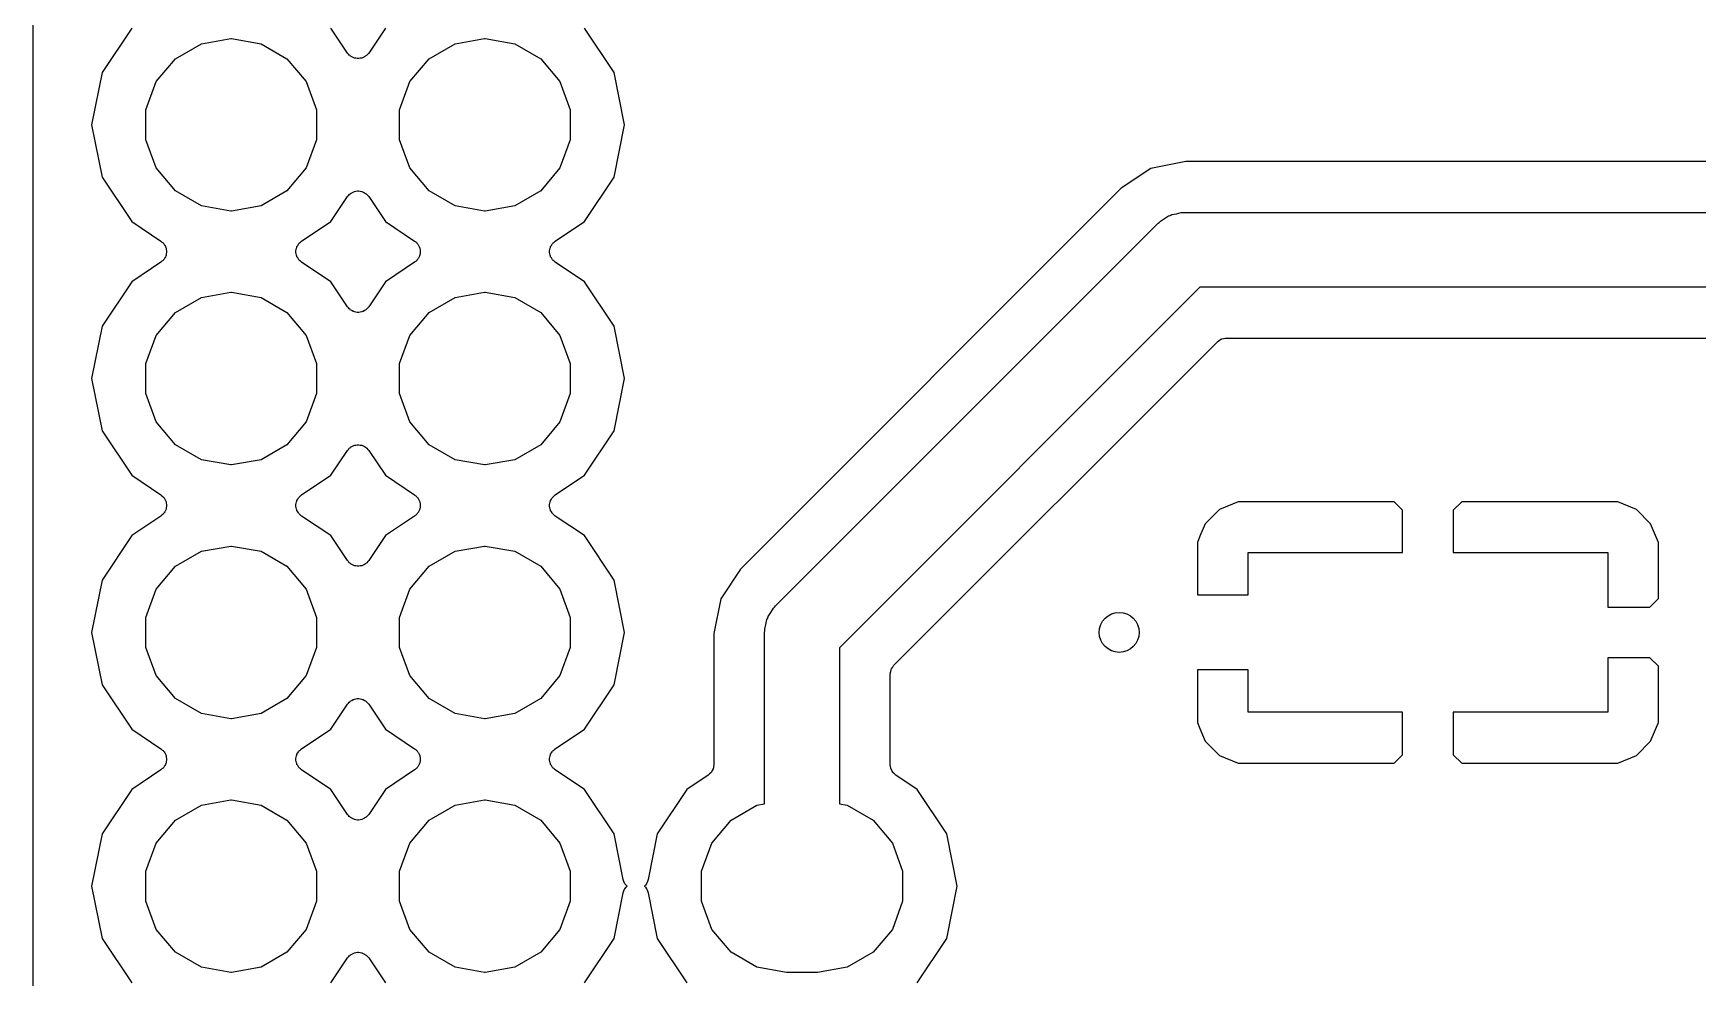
# Model space of a CAD drawing. Extents: x 99.6 to 135.3, y -116.3 to -28.5.
# Drawn here: x 99.62 to 116.28, y -102.52 to -93.06 of the extents above; entities that cross this region are included whole.
import ezdxf

# ---------------------------------------------------------------- set-up
doc = ezdxf.new("R2010")
doc.units = 0
doc.header["$MEASUREMENT"] = 0
doc.layers.add('BLACK', color=7, linetype='CONTINUOUS')

msp = doc.modelspace()

# ---------------------------------------------------------------- linework, layer by layer
at = {"layer": 'Black'}
for p, q in [((99.618, -112.187), (99.618, -28.625)), ((100.603, -93.0119), (100.306, -93.4561)), ((101.301, -93.1685), (101.597, -93.1164)), ((101.597, -93.1164), (101.603, -93.1164)), ((101.603, -93.1164), (101.899, -93.1685)), ((102.764, -93.2617), (102.597, -93.0119)), ((103.143, -93.0119), (102.976, -93.2617)), ((103.841, -93.1685), (104.137, -93.1164)), ((104.137, -93.1164), (104.143, -93.1164)), ((104.143, -93.1164), (104.439, -93.1685)), ((105.434, -93.4561), (105.137, -93.0119)), ((100.849, -93.5482), (101.042, -93.3184)), ((101.042, -93.3184), (101.301, -93.1685)), ((101.899, -93.1685), (102.158, -93.3184)), ((102.158, -93.3184), (102.351, -93.5482)), ((102.774, -93.2717), (102.764, -93.2617)), ((102.782, -93.2829), (102.774, -93.2717)), ((102.789, -93.2876), (102.782, -93.2829)), ((102.795, -93.2936), (102.789, -93.2876)), ((102.807, -93.2997), (102.795, -93.2936)), ((102.819, -93.3074), (102.807, -93.2997)), ((102.827, -93.3094), (102.819, -93.3074)), ((102.834, -93.3131), (102.827, -93.3094)), ((102.848, -93.3146), (102.834, -93.3131)), ((102.862, -93.3179), (102.848, -93.3146)), ((102.87, -93.317), (102.862, -93.3179)), ((102.878, -93.3179), (102.87, -93.317)), ((102.892, -93.3146), (102.878, -93.3179)), ((102.906, -93.3131), (102.892, -93.3146)), ((102.913, -93.3094), (102.906, -93.3131)), ((102.921, -93.3074), (102.913, -93.3094)), ((102.933, -93.2997), (102.921, -93.3074)), ((102.945, -93.2936), (102.933, -93.2997)), ((102.951, -93.2876), (102.945, -93.2936)), ((102.958, -93.2829), (102.951, -93.2876)), ((102.966, -93.2717), (102.958, -93.2829)), ((102.976, -93.2617), (102.966, -93.2717)), ((103.389, -93.5482), (103.582, -93.3184)), ((103.582, -93.3184), (103.841, -93.1685)), ((104.439, -93.1685), (104.698, -93.3184)), ((104.698, -93.3184), (104.891, -93.5482)), ((100.306, -93.4561), (100.202, -93.98)), ((105.538, -93.98), (105.434, -93.4561)), ((100.746, -93.83), (100.849, -93.5482)), ((102.351, -93.5482), (102.454, -93.83)), ((103.286, -93.83), (103.389, -93.5482)), ((104.891, -93.5482), (104.994, -93.83)), ((100.202, -93.98), (100.306, -94.5039)), ((100.746, -94.13), (100.746, -93.83)), ((102.454, -93.83), (102.454, -94.13)), ((103.286, -94.13), (103.286, -93.83)), ((104.994, -93.83), (104.994, -94.13)), ((105.434, -94.5039), (105.538, -93.98)), ((100.849, -94.4118), (100.746, -94.13)), ((102.454, -94.13), (102.351, -94.4118)), ((103.389, -94.4118), (103.286, -94.13)), ((104.994, -94.13), (104.891, -94.4118)), ((101.042, -94.6416), (100.849, -94.4118)), ((102.351, -94.4118), (102.158, -94.6416)), ((103.582, -94.6416), (103.389, -94.4118)), ((104.891, -94.4118), (104.698, -94.6416)), ((110.807, -94.4176), (110.511, -94.6155)), ((111.156, -94.348), (110.807, -94.4176)), ((118.073, -94.348), (111.156, -94.348)), ((100.306, -94.5039), (100.603, -94.9481)), ((101.301, -94.7915), (101.042, -94.6416)), ((102.158, -94.6416), (101.899, -94.7915)), ((102.807, -94.6603), (102.819, -94.6526)), ((102.819, -94.6526), (102.827, -94.6506)), ((102.827, -94.6506), (102.834, -94.6469)), ((102.834, -94.6469), (102.848, -94.6454)), ((102.848, -94.6454), (102.862, -94.6421)), ((102.862, -94.6421), (102.87, -94.643)), ((102.87, -94.643), (102.878, -94.6421)), ((102.878, -94.6421), (102.892, -94.6454)), ((102.892, -94.6454), (102.906, -94.6469)), ((102.906, -94.6469), (102.913, -94.6506)), ((102.913, -94.6506), (102.921, -94.6526)), ((102.921, -94.6526), (102.933, -94.6603)), ((103.841, -94.7915), (103.582, -94.6416)), ((104.698, -94.6416), (104.439, -94.7915)), ((105.137, -94.9481), (105.434, -94.5039)), ((110.511, -94.6155), (106.699, -98.4268)), ((101.597, -94.8436), (101.301, -94.7915)), ((101.899, -94.7915), (101.603, -94.8436)), ((102.597, -94.9481), (102.764, -94.6983)), ((102.764, -94.6983), (102.774, -94.6883)), ((102.774, -94.6883), (102.782, -94.6771)), ((102.782, -94.6771), (102.789, -94.6724)), ((102.789, -94.6724), (102.795, -94.6664)), ((102.795, -94.6664), (102.807, -94.6603)), ((102.933, -94.6603), (102.945, -94.6664)), ((102.945, -94.6664), (102.951, -94.6724)), ((102.951, -94.6724), (102.958, -94.6771)), ((102.958, -94.6771), (102.966, -94.6883)), ((102.966, -94.6883), (102.976, -94.6983)), ((102.976, -94.6983), (103.143, -94.9481)), ((104.137, -94.8436), (103.841, -94.7915)), ((104.439, -94.7915), (104.143, -94.8436)), ((100.603, -94.9481), (100.896, -95.1444)), ((101.603, -94.8436), (101.597, -94.8436)), ((102.304, -95.1444), (102.597, -94.9481)), ((103.143, -94.9481), (103.436, -95.1444)), ((104.143, -94.8436), (104.137, -94.8436)), ((104.844, -95.1444), (105.137, -94.9481)), ((107.05, -98.7948), (110.879, -94.9659)), ((110.879, -94.9659), (110.892, -94.9564)), ((110.892, -94.9564), (110.903, -94.9438)), ((110.903, -94.9438), (110.945, -94.9193)), ((110.945, -94.9193), (110.985, -94.8912)), ((110.985, -94.8912), (111.001, -94.8869)), ((111.001, -94.8869), (111.016, -94.8787)), ((111.016, -94.8787), (111.064, -94.8702)), ((111.064, -94.8702), (111.111, -94.8575)), ((111.111, -94.8575), (111.128, -94.8589)), ((111.128, -94.8589), (111.144, -94.856)), ((111.144, -94.856), (118.708, -94.856)), ((100.896, -95.1444), (100.906, -95.154)), ((102.294, -95.154), (102.304, -95.1444)), ((103.436, -95.1444), (103.441, -95.1492)), ((103.441, -95.1492), (103.447, -95.1527)), ((103.447, -95.1527), (103.452, -95.1581)), ((104.834, -95.154), (104.844, -95.1444)), ((100.906, -95.154), (100.917, -95.1622)), ((100.917, -95.1622), (100.922, -95.1691)), ((100.922, -95.1691), (100.928, -95.1749)), ((100.928, -95.1749), (100.934, -95.1873)), ((100.934, -95.3127), (100.928, -95.3251)), ((100.934, -95.1873), (100.942, -95.1989)), ((100.942, -95.3011), (100.934, -95.3127)), ((100.942, -95.1989), (100.944, -95.207)), ((100.944, -95.293), (100.942, -95.3011)), ((100.944, -95.207), (100.948, -95.2145)), ((100.948, -95.2855), (100.944, -95.293)), ((100.948, -95.2145), (100.949, -95.2282)), ((100.949, -95.2718), (100.948, -95.2855)), ((100.949, -95.2282), (100.952, -95.2417)), ((100.952, -95.2583), (100.949, -95.2718)), ((100.952, -95.2417), (100.952, -95.25)), ((100.952, -95.25), (100.952, -95.2583)), ((102.248, -95.2417), (102.251, -95.2282)), ((102.248, -95.25), (102.248, -95.2417)), ((102.248, -95.2583), (102.248, -95.25)), ((102.251, -95.2718), (102.248, -95.2583)), ((102.251, -95.2282), (102.252, -95.2145)), ((102.252, -95.2855), (102.251, -95.2718)), ((102.252, -95.2145), (102.256, -95.207)), ((102.256, -95.293), (102.252, -95.2855)), ((102.256, -95.207), (102.258, -95.1989)), ((102.258, -95.3011), (102.256, -95.293)), ((102.258, -95.1989), (102.266, -95.1873)), ((102.266, -95.3127), (102.258, -95.3011)), ((102.266, -95.1873), (102.272, -95.1749)), ((102.272, -95.3251), (102.266, -95.3127)), ((102.272, -95.1749), (102.278, -95.1691)), ((102.278, -95.1691), (102.283, -95.1622)), ((102.283, -95.1622), (102.294, -95.154)), ((103.452, -95.1581), (103.457, -95.1622)), ((103.457, -95.1622), (103.462, -95.1691)), ((103.462, -95.1691), (103.468, -95.1749)), ((103.468, -95.1749), (103.471, -95.1812)), ((103.471, -95.3188), (103.468, -95.3251)), ((103.471, -95.1812), (103.476, -95.1865)), ((103.476, -95.3135), (103.471, -95.3188)), ((103.476, -95.1865), (103.478, -95.193)), ((103.478, -95.3069), (103.476, -95.3135)), ((103.478, -95.193), (103.482, -95.1989)), ((103.482, -95.3011), (103.478, -95.3069)), ((103.482, -95.1989), (103.484, -95.207)), ((103.484, -95.293), (103.482, -95.3011)), ((103.484, -95.207), (103.488, -95.2145)), ((103.488, -95.2855), (103.484, -95.293)), ((103.488, -95.2145), (103.488, -95.2214)), ((103.488, -95.2214), (103.491, -95.2279)), ((103.491, -95.2721), (103.488, -95.2786)), ((103.488, -95.2786), (103.488, -95.2855)), ((103.491, -95.2279), (103.491, -95.2349)), ((103.491, -95.2349), (103.492, -95.2417)), ((103.492, -95.2583), (103.491, -95.2651)), ((103.491, -95.2651), (103.491, -95.2721)), ((103.492, -95.2417), (103.492, -95.25)), ((103.492, -95.25), (103.492, -95.2583)), ((104.788, -95.2417), (104.791, -95.2282)), ((104.788, -95.25), (104.788, -95.2417)), ((104.788, -95.2583), (104.788, -95.25)), ((104.791, -95.2718), (104.788, -95.2583)), ((104.791, -95.2282), (104.792, -95.2145)), ((104.792, -95.2855), (104.791, -95.2718)), ((104.792, -95.2145), (104.796, -95.207)), ((104.796, -95.293), (104.792, -95.2855)), ((104.796, -95.207), (104.798, -95.1989)), ((104.798, -95.3011), (104.796, -95.293)), ((104.798, -95.1989), (104.806, -95.1873)), ((104.806, -95.3127), (104.798, -95.3011)), ((104.806, -95.1873), (104.812, -95.1749)), ((104.812, -95.3251), (104.806, -95.3127)), ((104.812, -95.1749), (104.818, -95.1691)), ((104.818, -95.1691), (104.823, -95.1622)), ((104.823, -95.1622), (104.834, -95.154)), ((100.896, -95.3556), (100.603, -95.5519)), ((100.906, -95.346), (100.896, -95.3556)), ((100.917, -95.3378), (100.906, -95.346)), ((100.922, -95.3309), (100.917, -95.3378)), ((100.928, -95.3251), (100.922, -95.3309)), ((102.278, -95.3309), (102.272, -95.3251)), ((102.283, -95.3378), (102.278, -95.3309)), ((102.294, -95.346), (102.283, -95.3378)), ((102.304, -95.3556), (102.294, -95.346)), ((102.597, -95.5519), (102.304, -95.3556)), ((103.436, -95.3556), (103.143, -95.5519)), ((103.441, -95.3508), (103.436, -95.3556)), ((103.447, -95.3473), (103.441, -95.3508)), ((103.452, -95.3419), (103.447, -95.3473)), ((103.457, -95.3378), (103.452, -95.3419)), ((103.462, -95.3309), (103.457, -95.3378)), ((103.468, -95.3251), (103.462, -95.3309)), ((104.818, -95.3309), (104.812, -95.3251)), ((104.823, -95.3378), (104.818, -95.3309)), ((104.834, -95.346), (104.823, -95.3378)), ((104.844, -95.3556), (104.834, -95.346)), ((105.137, -95.5519), (104.844, -95.3556)), ((100.603, -95.5519), (100.306, -95.9961)), ((102.764, -95.8017), (102.597, -95.5519)), ((103.143, -95.5519), (102.976, -95.8017)), ((105.434, -95.9961), (105.137, -95.5519)), ((111.299, -95.606), (107.69, -99.2153)), ((118.708, -95.606), (111.299, -95.606)), ((101.042, -95.8584), (101.301, -95.7085)), ((101.301, -95.7085), (101.597, -95.6564)), ((101.597, -95.6564), (101.603, -95.6564)), ((101.603, -95.6564), (101.899, -95.7085)), ((101.899, -95.7085), (102.158, -95.8584)), ((102.774, -95.8117), (102.764, -95.8017)), ((102.782, -95.8229), (102.774, -95.8117)), ((102.966, -95.8117), (102.958, -95.8229)), ((102.976, -95.8017), (102.966, -95.8117)), ((103.582, -95.8584), (103.841, -95.7085)), ((103.841, -95.7085), (104.137, -95.6564)), ((104.137, -95.6564), (104.143, -95.6564)), ((104.143, -95.6564), (104.439, -95.7085)), ((104.439, -95.7085), (104.698, -95.8584)), ((100.849, -96.0882), (101.042, -95.8584)), ((102.158, -95.8584), (102.351, -96.0882)), ((102.789, -95.8276), (102.782, -95.8229)), ((102.795, -95.8336), (102.789, -95.8276)), ((102.807, -95.8397), (102.795, -95.8336)), ((102.819, -95.8474), (102.807, -95.8397)), ((102.827, -95.8494), (102.819, -95.8474)), ((102.834, -95.8531), (102.827, -95.8494)), ((102.848, -95.8546), (102.834, -95.8531)), ((102.862, -95.8579), (102.848, -95.8546)), ((102.87, -95.857), (102.862, -95.8579)), ((102.878, -95.8579), (102.87, -95.857)), ((102.892, -95.8546), (102.878, -95.8579)), ((102.906, -95.8531), (102.892, -95.8546)), ((102.913, -95.8494), (102.906, -95.8531)), ((102.921, -95.8474), (102.913, -95.8494)), ((102.933, -95.8397), (102.921, -95.8474)), ((102.945, -95.8336), (102.933, -95.8397)), ((102.951, -95.8276), (102.945, -95.8336)), ((102.958, -95.8229), (102.951, -95.8276)), ((103.389, -96.0882), (103.582, -95.8584)), ((104.698, -95.8584), (104.891, -96.0882)), ((100.306, -95.9961), (100.202, -96.52)), ((100.746, -96.37), (100.849, -96.0882)), ((102.351, -96.0882), (102.454, -96.37)), ((103.286, -96.37), (103.389, -96.0882)), ((104.891, -96.0882), (104.994, -96.37)), ((105.538, -96.52), (105.434, -95.9961)), ((108.235, -99.3886), (111.473, -96.1512)), ((111.473, -96.1512), (111.477, -96.148)), ((111.477, -96.148), (111.481, -96.1438)), ((111.481, -96.1438), (111.495, -96.1355)), ((111.495, -96.1355), (111.509, -96.1259)), ((111.509, -96.1259), (111.514, -96.1245)), ((111.514, -96.1245), (111.519, -96.1217)), ((111.519, -96.1217), (111.535, -96.1188)), ((111.535, -96.1188), (111.551, -96.1145)), ((111.551, -96.1145), (111.557, -96.115)), ((111.557, -96.115), (111.562, -96.114)), ((111.562, -96.114), (118.073, -96.114)), ((100.746, -96.67), (100.746, -96.37)), ((102.454, -96.37), (102.454, -96.67)), ((103.286, -96.67), (103.286, -96.37)), ((104.994, -96.37), (104.994, -96.67)), ((100.202, -96.52), (100.306, -97.0439)), ((105.434, -97.0439), (105.538, -96.52)), ((100.849, -96.9518), (100.746, -96.67)), ((102.454, -96.67), (102.351, -96.9518)), ((103.389, -96.9518), (103.286, -96.67)), ((104.994, -96.67), (104.891, -96.9518)), ((101.042, -97.1816), (100.849, -96.9518)), ((102.351, -96.9518), (102.158, -97.1816)), ((103.582, -97.1816), (103.389, -96.9518)), ((104.891, -96.9518), (104.698, -97.1816)), ((100.306, -97.0439), (100.603, -97.4881)), ((105.137, -97.4881), (105.434, -97.0439)), ((101.301, -97.3315), (101.042, -97.1816)), ((102.158, -97.1816), (101.899, -97.3315)), ((102.597, -97.4881), (102.764, -97.2383)), ((102.764, -97.2383), (102.774, -97.2283)), ((102.774, -97.2283), (102.782, -97.2171)), ((102.782, -97.2171), (102.789, -97.2124)), ((102.789, -97.2124), (102.795, -97.2064)), ((102.795, -97.2064), (102.807, -97.2003)), ((102.807, -97.2003), (102.819, -97.1926)), ((102.819, -97.1926), (102.827, -97.1906)), ((102.827, -97.1906), (102.834, -97.1869)), ((102.834, -97.1869), (102.848, -97.1854)), ((102.848, -97.1854), (102.862, -97.1821)), ((102.862, -97.1821), (102.87, -97.183)), ((102.87, -97.183), (102.878, -97.1821)), ((102.878, -97.1821), (102.892, -97.1854)), ((102.892, -97.1854), (102.906, -97.1869)), ((102.906, -97.1869), (102.913, -97.1906)), ((102.913, -97.1906), (102.921, -97.1926)), ((102.921, -97.1926), (102.933, -97.2003)), ((102.933, -97.2003), (102.945, -97.2064)), ((102.945, -97.2064), (102.951, -97.2124)), ((102.951, -97.2124), (102.958, -97.2171)), ((102.958, -97.2171), (102.966, -97.2283)), ((102.966, -97.2283), (102.976, -97.2383)), ((102.976, -97.2383), (103.143, -97.4881)), ((103.841, -97.3315), (103.582, -97.1816)), ((104.698, -97.1816), (104.439, -97.3315)), ((101.597, -97.3836), (101.301, -97.3315)), ((101.603, -97.3836), (101.597, -97.3836)), ((101.899, -97.3315), (101.603, -97.3836)), ((104.137, -97.3836), (103.841, -97.3315)), ((104.143, -97.3836), (104.137, -97.3836)), ((104.439, -97.3315), (104.143, -97.3836)), ((100.603, -97.4881), (100.896, -97.6844)), ((102.304, -97.6844), (102.597, -97.4881)), ((103.143, -97.4881), (103.436, -97.6844)), ((104.844, -97.6844), (105.137, -97.4881)), ((100.896, -97.6844), (100.906, -97.694)), ((100.906, -97.694), (100.917, -97.7022)), ((100.917, -97.7022), (100.922, -97.7091)), ((100.922, -97.7091), (100.928, -97.7149)), ((100.928, -97.7149), (100.934, -97.7273)), ((100.934, -97.7273), (100.942, -97.7389)), ((100.942, -97.7389), (100.944, -97.747)), ((100.944, -97.747), (100.948, -97.7545)), ((100.948, -97.7545), (100.949, -97.7682)), ((100.949, -97.8118), (100.948, -97.8255)), ((100.949, -97.7682), (100.952, -97.7817)), ((100.952, -97.7983), (100.949, -97.8118)), ((100.952, -97.7817), (100.952, -97.79)), ((100.952, -97.79), (100.952, -97.7983)), ((102.248, -97.7817), (102.251, -97.7682)), ((102.248, -97.79), (102.248, -97.7817)), ((102.248, -97.7983), (102.248, -97.79)), ((102.251, -97.8118), (102.248, -97.7983)), ((102.251, -97.7682), (102.252, -97.7545)), ((102.252, -97.8255), (102.251, -97.8118)), ((102.252, -97.7545), (102.256, -97.747)), ((102.256, -97.747), (102.258, -97.7389)), ((102.258, -97.7389), (102.266, -97.7273)), ((102.266, -97.7273), (102.272, -97.7149)), ((102.272, -97.7149), (102.278, -97.7091)), ((102.278, -97.7091), (102.283, -97.7022)), ((102.283, -97.7022), (102.294, -97.694)), ((102.294, -97.694), (102.304, -97.6844)), ((103.436, -97.6844), (103.441, -97.6892)), ((103.441, -97.6892), (103.447, -97.6927)), ((103.447, -97.6927), (103.452, -97.6981)), ((103.452, -97.6981), (103.457, -97.7022)), ((103.457, -97.7022), (103.462, -97.7091)), ((103.462, -97.7091), (103.468, -97.7149)), ((103.468, -97.7149), (103.471, -97.7212)), ((103.471, -97.7212), (103.476, -97.7265)), ((103.476, -97.7265), (103.478, -97.733)), ((103.478, -97.733), (103.482, -97.7389)), ((103.482, -97.7389), (103.484, -97.747)), ((103.484, -97.747), (103.488, -97.7545)), ((103.488, -97.7545), (103.488, -97.7614)), ((103.488, -97.7614), (103.491, -97.7679)), ((103.491, -97.8121), (103.488, -97.8186)), ((103.488, -97.8186), (103.488, -97.8255)), ((103.491, -97.7679), (103.491, -97.7749)), ((103.491, -97.7749), (103.492, -97.7817)), ((103.492, -97.7983), (103.491, -97.8051)), ((103.491, -97.8051), (103.491, -97.8121)), ((103.492, -97.7817), (103.492, -97.79)), ((103.492, -97.79), (103.492, -97.7983)), ((104.788, -97.7817), (104.791, -97.7682)), ((104.788, -97.79), (104.788, -97.7817)), ((104.788, -97.7983), (104.788, -97.79)), ((104.791, -97.8118), (104.788, -97.7983)), ((104.791, -97.7682), (104.792, -97.7545)), ((104.792, -97.8255), (104.791, -97.8118)), ((104.792, -97.7545), (104.796, -97.747)), ((104.796, -97.747), (104.798, -97.7389)), ((104.798, -97.7389), (104.806, -97.7273)), ((104.806, -97.7273), (104.812, -97.7149)), ((104.812, -97.7149), (104.818, -97.7091)), ((104.818, -97.7091), (104.823, -97.7022)), ((104.823, -97.7022), (104.834, -97.694)), ((104.834, -97.694), (104.844, -97.6844)), ((111.681, -97.7519), (111.494, -97.8292)), ((113.243, -97.7519), (111.681, -97.7519)), ((113.327, -97.8363), (113.243, -97.7519)), ((113.92, -97.7519), (113.835, -97.8363)), ((115.482, -97.7519), (113.92, -97.7519)), ((115.669, -97.8292), (115.482, -97.7519)), ((100.896, -97.8956), (100.603, -98.0919)), ((100.906, -97.886), (100.896, -97.8956)), ((100.917, -97.8778), (100.906, -97.886)), ((100.922, -97.8709), (100.917, -97.8778)), ((100.928, -97.8651), (100.922, -97.8709)), ((100.934, -97.8527), (100.928, -97.8651)), ((100.942, -97.8411), (100.934, -97.8527)), ((100.944, -97.833), (100.942, -97.8411)), ((100.948, -97.8255), (100.944, -97.833)), ((102.256, -97.833), (102.252, -97.8255)), ((102.258, -97.8411), (102.256, -97.833)), ((102.266, -97.8527), (102.258, -97.8411)), ((102.272, -97.8651), (102.266, -97.8527)), ((102.278, -97.8709), (102.272, -97.8651)), ((102.283, -97.8778), (102.278, -97.8709)), ((102.294, -97.886), (102.283, -97.8778)), ((102.304, -97.8956), (102.294, -97.886)), ((102.597, -98.0919), (102.304, -97.8956)), ((103.436, -97.8956), (103.143, -98.0919)), ((103.441, -97.8908), (103.436, -97.8956)), ((103.447, -97.8873), (103.441, -97.8908)), ((103.452, -97.8819), (103.447, -97.8873)), ((103.457, -97.8778), (103.452, -97.8819)), ((103.462, -97.8709), (103.457, -97.8778)), ((103.468, -97.8651), (103.462, -97.8709)), ((103.471, -97.8588), (103.468, -97.8651)), ((103.476, -97.8535), (103.471, -97.8588)), ((103.478, -97.8469), (103.476, -97.8535)), ((103.482, -97.8411), (103.478, -97.8469)), ((103.484, -97.833), (103.482, -97.8411)), ((103.488, -97.8255), (103.484, -97.833)), ((104.796, -97.833), (104.792, -97.8255)), ((104.798, -97.8411), (104.796, -97.833)), ((104.806, -97.8527), (104.798, -97.8411)), ((104.812, -97.8651), (104.806, -97.8527)), ((104.818, -97.8709), (104.812, -97.8651)), ((104.823, -97.8778), (104.818, -97.8709)), ((104.834, -97.886), (104.823, -97.8778)), ((104.844, -97.8956), (104.834, -97.886)), ((105.137, -98.0919), (104.844, -97.8956)), ((111.351, -97.9721), (111.299, -98.0986)), ((111.494, -97.8292), (111.351, -97.9721)), ((113.327, -98.2599), (113.327, -97.8363)), ((113.835, -97.8363), (113.835, -98.2599)), ((115.811, -97.9721), (115.669, -97.8292)), ((115.669, -97.8292), (115.669, -97.8292)), ((115.889, -98.1589), (115.811, -97.9721)), ((115.811, -97.9721), (115.811, -97.9721)), ((115.811, -97.9721), (115.811, -97.9721)), ((100.603, -98.0919), (100.306, -98.5361)), ((102.764, -98.3417), (102.597, -98.0919)), ((103.143, -98.0919), (102.976, -98.3417)), ((105.434, -98.5361), (105.137, -98.0919)), ((111.299, -98.0986), (111.274, -98.1589)), ((111.299, -98.0986), (111.299, -98.0986)), ((101.042, -98.3984), (101.301, -98.2485)), ((101.301, -98.2485), (101.597, -98.1964)), ((101.597, -98.1964), (101.603, -98.1964)), ((101.603, -98.1964), (101.899, -98.2485)), ((101.899, -98.2485), (102.158, -98.3984)), ((103.582, -98.3984), (103.841, -98.2485)), ((103.841, -98.2485), (104.137, -98.1964)), ((104.137, -98.1964), (104.143, -98.1964)), ((104.143, -98.1964), (104.439, -98.2485)), ((104.439, -98.2485), (104.698, -98.3984)), ((111.274, -98.1589), (111.274, -98.685)), ((111.782, -98.685), (111.782, -98.2599)), ((111.782, -98.2599), (113.327, -98.2599)), ((113.835, -98.2599), (115.381, -98.2599)), ((115.381, -98.2599), (115.381, -98.806)), ((115.889, -98.7216), (115.889, -98.1589)), ((100.849, -98.6282), (101.042, -98.3984)), ((102.158, -98.3984), (102.351, -98.6282)), ((102.774, -98.3517), (102.764, -98.3417)), ((102.782, -98.3629), (102.774, -98.3517)), ((102.789, -98.3676), (102.782, -98.3629)), ((102.795, -98.3736), (102.789, -98.3676)), ((102.807, -98.3797), (102.795, -98.3736)), ((102.819, -98.3874), (102.807, -98.3797)), ((102.827, -98.3894), (102.819, -98.3874)), ((102.834, -98.3931), (102.827, -98.3894)), ((102.848, -98.3946), (102.834, -98.3931)), ((102.862, -98.3979), (102.848, -98.3946)), ((102.87, -98.397), (102.862, -98.3979)), ((102.878, -98.3979), (102.87, -98.397)), ((102.892, -98.3946), (102.878, -98.3979)), ((102.906, -98.3931), (102.892, -98.3946)), ((102.913, -98.3894), (102.906, -98.3931)), ((102.921, -98.3874), (102.913, -98.3894)), ((102.933, -98.3797), (102.921, -98.3874)), ((102.945, -98.3736), (102.933, -98.3797)), ((102.951, -98.3676), (102.945, -98.3736)), ((102.958, -98.3629), (102.951, -98.3676)), ((102.966, -98.3517), (102.958, -98.3629)), ((102.976, -98.3417), (102.966, -98.3517)), ((103.389, -98.6282), (103.582, -98.3984)), ((104.698, -98.3984), (104.891, -98.6282)), ((106.699, -98.4268), (106.502, -98.723)), ((100.306, -98.5361), (100.202, -99.06)), ((100.746, -98.91), (100.849, -98.6282)), ((102.351, -98.6282), (102.454, -98.91)), ((103.286, -98.91), (103.389, -98.6282)), ((104.891, -98.6282), (104.994, -98.91)), ((105.538, -99.06), (105.434, -98.5361)), ((106.502, -98.723), (106.432, -99.0725)), ((107.003, -98.8614), (107.028, -98.819)), ((107.028, -98.819), (107.04, -98.8083)), ((107.04, -98.8083), (107.05, -98.7948)), ((111.274, -98.685), (111.782, -98.685)), ((115.381, -98.806), (115.804, -98.806)), ((115.804, -98.806), (115.889, -98.7216)), ((100.746, -99.21), (100.746, -98.91)), ((102.454, -98.91), (102.454, -99.21)), ((103.286, -99.21), (103.286, -98.91)), ((104.994, -98.91), (104.994, -99.21)), ((106.941, -99.0273), (106.954, -98.98)), ((106.954, -98.98), (106.963, -98.9317)), ((106.963, -98.9317), (106.971, -98.9175)), ((106.971, -98.9175), (106.975, -98.9015)), ((106.975, -98.9015), (107.003, -98.8614)), ((100.202, -99.06), (100.306, -99.5839)), ((105.434, -99.5839), (105.538, -99.06)), ((106.432, -99.0725), (106.432, -100.384)), ((106.94, -99.06), (106.943, -99.0438)), ((106.94, -100.775), (106.94, -99.06)), ((106.943, -99.0438), (106.941, -99.0273)), ((100.849, -99.4918), (100.746, -99.21)), ((102.454, -99.21), (102.351, -99.4918)), ((103.389, -99.4918), (103.286, -99.21)), ((104.994, -99.21), (104.891, -99.4918)), ((107.69, -99.2153), (107.69, -100.775)), ((115.381, -99.314), (115.381, -99.8601)), ((115.804, -99.314), (115.381, -99.314)), ((115.889, -99.3984), (115.804, -99.314)), ((108.198, -99.4673), (108.203, -99.4513)), ((108.199, -99.4729), (108.198, -99.4673)), ((108.198, -99.4784), (108.199, -99.4729)), ((108.198, -100.384), (108.198, -99.4784)), ((108.203, -99.4513), (108.206, -99.4349)), ((108.206, -99.4349), (108.208, -99.4301)), ((108.208, -99.4301), (108.21, -99.4247)), ((108.21, -99.4247), (108.219, -99.4111)), ((108.219, -99.4111), (108.228, -99.3967)), ((108.228, -99.3967), (108.232, -99.3931)), ((108.232, -99.3931), (108.235, -99.3886)), ((111.782, -99.435), (111.274, -99.435)), ((111.274, -99.435), (111.274, -99.9611)), ((111.782, -99.8601), (111.782, -99.435)), ((115.889, -99.9611), (115.889, -99.3984)), ((100.306, -99.5839), (100.603, -100.028)), ((101.042, -99.7216), (100.849, -99.4918)), ((102.351, -99.4918), (102.158, -99.7216)), ((103.582, -99.7216), (103.389, -99.4918)), ((104.891, -99.4918), (104.698, -99.7216)), ((105.137, -100.028), (105.434, -99.5839)), ((101.301, -99.8715), (101.042, -99.7216)), ((102.158, -99.7216), (101.899, -99.8715)), ((102.597, -100.028), (102.764, -99.7783)), ((102.764, -99.7783), (102.774, -99.7683)), ((102.774, -99.7683), (102.782, -99.7571)), ((102.782, -99.7571), (102.789, -99.7524)), ((102.789, -99.7524), (102.795, -99.7464)), ((102.795, -99.7464), (102.807, -99.7403)), ((102.807, -99.7403), (102.819, -99.7326)), ((102.819, -99.7326), (102.827, -99.7306)), ((102.827, -99.7306), (102.834, -99.7269)), ((102.834, -99.7269), (102.848, -99.7254)), ((102.848, -99.7254), (102.862, -99.7221)), ((102.862, -99.7221), (102.87, -99.723)), ((102.87, -99.723), (102.878, -99.7221)), ((102.878, -99.7221), (102.892, -99.7254)), ((102.892, -99.7254), (102.906, -99.7269)), ((102.906, -99.7269), (102.913, -99.7306)), ((102.913, -99.7306), (102.921, -99.7326)), ((102.921, -99.7326), (102.933, -99.7403)), ((102.933, -99.7403), (102.945, -99.7464)), ((102.945, -99.7464), (102.951, -99.7524)), ((102.951, -99.7524), (102.958, -99.7571)), ((102.958, -99.7571), (102.966, -99.7683)), ((102.966, -99.7683), (102.976, -99.7783)), ((102.976, -99.7783), (103.143, -100.028)), ((103.841, -99.8715), (103.582, -99.7216)), ((104.698, -99.7216), (104.439, -99.8715)), ((101.597, -99.9236), (101.301, -99.8715)), ((101.603, -99.9236), (101.597, -99.9236)), ((101.899, -99.8715), (101.603, -99.9236)), ((104.137, -99.9236), (103.841, -99.8715)), ((104.143, -99.9236), (104.137, -99.9236)), ((104.439, -99.8715), (104.143, -99.9236)), ((111.274, -99.9611), (111.299, -100.021)), ((113.327, -99.8601), (111.782, -99.8601)), ((113.327, -100.284), (113.327, -99.8601)), ((115.381, -99.8601), (113.835, -99.8601)), ((113.835, -99.8601), (113.835, -100.284)), ((115.811, -100.148), (115.889, -99.9611)), ((100.603, -100.028), (100.896, -100.224)), ((102.304, -100.224), (102.597, -100.028)), ((103.143, -100.028), (103.436, -100.224)), ((104.844, -100.224), (105.137, -100.028)), ((111.299, -100.021), (111.299, -100.021)), ((111.299, -100.021), (111.351, -100.148)), ((111.351, -100.148), (111.351, -100.148)), ((111.351, -100.148), (111.494, -100.291)), ((115.669, -100.291), (115.811, -100.148)), ((100.896, -100.224), (100.906, -100.234)), ((100.906, -100.234), (100.917, -100.242)), ((100.917, -100.242), (100.922, -100.249)), ((100.922, -100.249), (100.928, -100.255)), ((100.928, -100.255), (100.934, -100.267)), ((100.934, -100.267), (100.942, -100.279)), ((100.942, -100.279), (100.944, -100.287)), ((100.944, -100.287), (100.948, -100.294)), ((100.948, -100.294), (100.949, -100.308)), ((100.949, -100.308), (100.952, -100.322)), ((102.248, -100.322), (102.251, -100.308)), ((102.251, -100.308), (102.252, -100.294)), ((102.252, -100.294), (102.256, -100.287)), ((102.256, -100.287), (102.258, -100.279)), ((102.258, -100.279), (102.266, -100.267)), ((102.266, -100.267), (102.272, -100.255)), ((102.272, -100.255), (102.278, -100.249)), ((102.278, -100.249), (102.283, -100.242)), ((102.283, -100.242), (102.294, -100.234)), ((102.294, -100.234), (102.304, -100.224)), ((103.436, -100.224), (103.441, -100.229)), ((103.441, -100.229), (103.447, -100.233)), ((103.447, -100.233), (103.452, -100.238)), ((103.452, -100.238), (103.457, -100.242)), ((103.457, -100.242), (103.462, -100.249)), ((103.462, -100.249), (103.468, -100.255)), ((103.468, -100.255), (103.471, -100.261)), ((103.471, -100.261), (103.476, -100.266)), ((103.476, -100.266), (103.478, -100.273)), ((103.478, -100.273), (103.482, -100.279)), ((103.482, -100.279), (103.484, -100.287)), ((103.484, -100.287), (103.488, -100.294)), ((103.488, -100.294), (103.488, -100.301)), ((103.488, -100.301), (103.491, -100.308)), ((103.491, -100.308), (103.491, -100.315)), ((103.491, -100.315), (103.492, -100.322)), ((104.788, -100.322), (104.791, -100.308)), ((104.791, -100.308), (104.792, -100.294)), ((104.792, -100.294), (104.796, -100.287)), ((104.796, -100.287), (104.798, -100.279)), ((104.798, -100.279), (104.806, -100.267)), ((104.806, -100.267), (104.812, -100.255)), ((104.812, -100.255), (104.818, -100.249)), ((104.818, -100.249), (104.823, -100.242)), ((104.823, -100.242), (104.834, -100.234)), ((104.834, -100.234), (104.844, -100.224)), ((111.494, -100.291), (111.494, -100.291)), ((111.494, -100.291), (111.494, -100.291)), ((111.494, -100.291), (111.681, -100.368)), ((113.243, -100.368), (113.327, -100.284)), ((113.835, -100.284), (113.92, -100.368)), ((115.482, -100.368), (115.669, -100.291)), ((100.896, -100.436), (100.603, -100.632)), ((100.906, -100.426), (100.896, -100.436)), ((100.917, -100.418), (100.906, -100.426)), ((100.922, -100.411), (100.917, -100.418)), ((100.928, -100.405), (100.922, -100.411)), ((100.934, -100.393), (100.928, -100.405)), ((100.942, -100.381), (100.934, -100.393)), ((100.944, -100.373), (100.942, -100.381)), ((100.948, -100.366), (100.944, -100.373)), ((100.949, -100.352), (100.948, -100.366)), ((100.952, -100.338), (100.949, -100.352)), ((100.952, -100.322), (100.952, -100.33)), ((100.952, -100.33), (100.952, -100.338)), ((102.248, -100.33), (102.248, -100.322)), ((102.248, -100.338), (102.248, -100.33)), ((102.251, -100.352), (102.248, -100.338)), ((102.252, -100.366), (102.251, -100.352)), ((102.256, -100.373), (102.252, -100.366)), ((102.258, -100.381), (102.256, -100.373)), ((102.266, -100.393), (102.258, -100.381)), ((102.272, -100.405), (102.266, -100.393)), ((102.278, -100.411), (102.272, -100.405)), ((102.283, -100.418), (102.278, -100.411)), ((102.294, -100.426), (102.283, -100.418)), ((102.304, -100.436), (102.294, -100.426)), ((102.597, -100.632), (102.304, -100.436)), ((103.436, -100.436), (103.143, -100.632)), ((103.441, -100.431), (103.436, -100.436)), ((103.447, -100.427), (103.441, -100.431)), ((103.452, -100.422), (103.447, -100.427)), ((103.457, -100.418), (103.452, -100.422)), ((103.462, -100.411), (103.457, -100.418)), ((103.468, -100.405), (103.462, -100.411)), ((103.471, -100.399), (103.468, -100.405)), ((103.476, -100.393), (103.471, -100.399)), ((103.478, -100.387), (103.476, -100.393)), ((103.482, -100.381), (103.478, -100.387)), ((103.484, -100.373), (103.482, -100.381)), ((103.488, -100.366), (103.484, -100.373)), ((103.491, -100.352), (103.488, -100.359)), ((103.488, -100.359), (103.488, -100.366)), ((103.492, -100.338), (103.491, -100.345)), ((103.491, -100.345), (103.491, -100.352)), ((103.492, -100.322), (103.492, -100.33)), ((103.492, -100.33), (103.492, -100.338)), ((104.788, -100.33), (104.788, -100.322)), ((104.788, -100.338), (104.788, -100.33)), ((104.791, -100.352), (104.788, -100.338)), ((104.792, -100.366), (104.791, -100.352)), ((104.796, -100.373), (104.792, -100.366)), ((104.798, -100.381), (104.796, -100.373)), ((104.806, -100.393), (104.798, -100.381)), ((104.812, -100.405), (104.806, -100.393)), ((104.818, -100.411), (104.812, -100.405)), ((104.823, -100.418), (104.818, -100.411)), ((104.834, -100.426), (104.823, -100.418)), ((104.844, -100.436), (104.834, -100.426)), ((105.137, -100.632), (104.844, -100.436)), ((106.389, -100.477), (106.376, -100.489)), ((106.402, -100.465), (106.389, -100.477)), ((106.404, -100.462), (106.402, -100.465)), ((106.407, -100.459), (106.404, -100.462)), ((106.415, -100.443), (106.407, -100.459)), ((106.424, -100.427), (106.415, -100.443)), ((106.425, -100.423), (106.424, -100.427)), ((106.427, -100.419), (106.425, -100.423)), ((106.429, -100.401), (106.427, -100.419)), ((106.432, -100.384), (106.429, -100.401)), ((108.201, -100.401), (108.198, -100.384)), ((108.203, -100.419), (108.201, -100.401)), ((108.205, -100.423), (108.203, -100.419)), ((108.206, -100.427), (108.205, -100.423)), ((108.215, -100.443), (108.206, -100.427)), ((108.223, -100.459), (108.215, -100.443)), ((108.226, -100.462), (108.223, -100.459)), ((108.228, -100.465), (108.226, -100.462)), ((108.241, -100.477), (108.228, -100.465)), ((108.254, -100.489), (108.241, -100.477)), ((111.681, -100.368), (113.243, -100.368)), ((113.92, -100.368), (115.482, -100.368)), ((100.603, -100.632), (100.306, -101.076)), ((102.764, -100.882), (102.597, -100.632)), ((103.143, -100.632), (102.976, -100.882)), ((105.434, -101.076), (105.137, -100.632)), ((106.162, -100.632), (105.865, -101.076)), ((106.376, -100.489), (106.162, -100.632)), ((108.468, -100.632), (108.254, -100.489)), ((108.765, -101.076), (108.468, -100.632)), ((101.042, -100.938), (101.301, -100.788)), ((101.301, -100.788), (101.597, -100.736)), ((101.597, -100.736), (101.603, -100.736)), ((101.603, -100.736), (101.899, -100.788)), ((101.899, -100.788), (102.158, -100.938)), ((103.582, -100.938), (103.841, -100.788)), ((103.841, -100.788), (104.137, -100.736)), ((104.137, -100.736), (104.143, -100.736)), ((104.143, -100.736), (104.439, -100.788)), ((104.439, -100.788), (104.698, -100.938)), ((106.604, -100.938), (106.863, -100.788)), ((106.863, -100.788), (106.94, -100.775)), ((107.69, -100.775), (107.767, -100.788)), ((107.767, -100.788), (108.026, -100.938)), ((100.849, -101.168), (101.042, -100.938)), ((102.158, -100.938), (102.351, -101.168)), ((102.774, -100.892), (102.764, -100.882)), ((102.782, -100.903), (102.774, -100.892)), ((102.789, -100.908), (102.782, -100.903)), ((102.795, -100.914), (102.789, -100.908)), ((102.807, -100.92), (102.795, -100.914)), ((102.819, -100.927), (102.807, -100.92)), ((102.827, -100.929), (102.819, -100.927)), ((102.834, -100.933), (102.827, -100.929)), ((102.848, -100.935), (102.834, -100.933)), ((102.862, -100.938), (102.848, -100.935)), ((102.87, -100.937), (102.862, -100.938)), ((102.878, -100.938), (102.87, -100.937)), ((102.892, -100.935), (102.878, -100.938)), ((102.906, -100.933), (102.892, -100.935)), ((102.913, -100.929), (102.906, -100.933)), ((102.921, -100.927), (102.913, -100.929)), ((102.933, -100.92), (102.921, -100.927)), ((102.945, -100.914), (102.933, -100.92)), ((102.951, -100.908), (102.945, -100.914)), ((102.958, -100.903), (102.951, -100.908)), ((102.966, -100.892), (102.958, -100.903)), ((102.976, -100.882), (102.966, -100.892)), ((103.389, -101.168), (103.582, -100.938)), ((104.698, -100.938), (104.891, -101.168)), ((106.411, -101.168), (106.604, -100.938)), ((108.026, -100.938), (108.219, -101.168)), ((100.306, -101.076), (100.202, -101.6)), ((105.525, -101.534), (105.434, -101.076)), ((105.865, -101.076), (105.774, -101.534)), ((108.869, -101.6), (108.765, -101.076)), ((100.746, -101.45), (100.849, -101.168)), ((102.351, -101.168), (102.454, -101.45)), ((103.286, -101.45), (103.389, -101.168)), ((104.891, -101.168), (104.994, -101.45)), ((106.308, -101.45), (106.411, -101.168)), ((108.219, -101.168), (108.322, -101.45)), ((100.746, -101.75), (100.746, -101.45)), ((102.454, -101.45), (102.454, -101.75)), ((103.286, -101.75), (103.286, -101.45)), ((104.994, -101.45), (104.994, -101.75)), ((106.308, -101.75), (106.308, -101.45)), ((108.322, -101.45), (108.322, -101.75)), ((100.202, -101.6), (100.306, -102.124)), ((105.532, -101.552), (105.525, -101.534)), ((105.525, -101.666), (105.532, -101.648)), ((105.538, -101.57), (105.532, -101.552)), ((105.532, -101.648), (105.538, -101.63)), ((105.54, -101.572), (105.538, -101.57)), ((105.538, -101.63), (105.54, -101.628)), ((105.541, -101.575), (105.54, -101.572)), ((105.54, -101.628), (105.541, -101.625)), ((105.554, -101.589), (105.541, -101.575)), ((105.541, -101.625), (105.554, -101.611)), ((105.563, -101.6), (105.554, -101.589)), ((105.554, -101.611), (105.563, -101.6)), ((105.746, -101.589), (105.737, -101.6)), ((105.737, -101.6), (105.746, -101.611)), ((105.758, -101.575), (105.746, -101.589)), ((105.746, -101.611), (105.758, -101.625)), ((105.759, -101.572), (105.758, -101.575)), ((105.758, -101.625), (105.759, -101.628)), ((105.761, -101.57), (105.759, -101.572)), ((105.759, -101.628), (105.761, -101.63)), ((105.767, -101.552), (105.761, -101.57)), ((105.761, -101.63), (105.767, -101.648)), ((105.774, -101.534), (105.767, -101.552)), ((105.767, -101.648), (105.774, -101.666)), ((108.765, -102.124), (108.869, -101.6)), ((100.849, -102.032), (100.746, -101.75)), ((102.454, -101.75), (102.351, -102.032)), ((103.389, -102.032), (103.286, -101.75)), ((104.994, -101.75), (104.891, -102.032)), ((105.434, -102.124), (105.525, -101.666)), ((105.774, -101.666), (105.865, -102.124)), ((106.411, -102.032), (106.308, -101.75)), ((108.322, -101.75), (108.219, -102.032)), ((100.306, -102.124), (100.603, -102.568)), ((101.042, -102.262), (100.849, -102.032)), ((102.351, -102.032), (102.158, -102.262)), ((103.582, -102.262), (103.389, -102.032)), ((104.891, -102.032), (104.698, -102.262)), ((105.137, -102.568), (105.434, -102.124)), ((105.865, -102.124), (106.162, -102.568)), ((106.604, -102.262), (106.411, -102.032)), ((108.219, -102.032), (108.026, -102.262)), ((108.468, -102.568), (108.765, -102.124)), ((101.301, -102.412), (101.042, -102.262)), ((102.158, -102.262), (101.899, -102.412)), ((102.597, -102.568), (102.764, -102.318)), ((102.764, -102.318), (102.774, -102.308)), ((102.774, -102.308), (102.782, -102.297)), ((102.782, -102.297), (102.789, -102.292)), ((102.789, -102.292), (102.795, -102.286)), ((102.795, -102.286), (102.807, -102.28)), ((102.807, -102.28), (102.819, -102.273)), ((102.819, -102.273), (102.827, -102.271)), ((102.827, -102.271), (102.834, -102.267)), ((102.834, -102.267), (102.848, -102.265)), ((102.848, -102.265), (102.862, -102.262)), ((102.862, -102.262), (102.87, -102.263)), ((102.87, -102.263), (102.878, -102.262)), ((102.878, -102.262), (102.892, -102.265)), ((102.892, -102.265), (102.906, -102.267)), ((102.906, -102.267), (102.913, -102.271)), ((102.913, -102.271), (102.921, -102.273)), ((102.921, -102.273), (102.933, -102.28)), ((102.933, -102.28), (102.945, -102.286)), ((102.945, -102.286), (102.951, -102.292)), ((102.951, -102.292), (102.958, -102.297)), ((102.958, -102.297), (102.966, -102.308)), ((102.966, -102.308), (102.976, -102.318)), ((102.976, -102.318), (103.143, -102.568)), ((103.841, -102.412), (103.582, -102.262)), ((104.698, -102.262), (104.439, -102.412)), ((106.863, -102.412), (106.604, -102.262)), ((108.026, -102.262), (107.767, -102.412)), ((101.597, -102.464), (101.301, -102.412)), ((101.603, -102.464), (101.597, -102.464)), ((101.899, -102.412), (101.603, -102.464)), ((104.137, -102.464), (103.841, -102.412)), ((104.143, -102.464), (104.137, -102.464)), ((104.439, -102.412), (104.143, -102.464)), ((107.159, -102.464), (106.863, -102.412)), ((107.471, -102.464), (107.159, -102.464)), ((107.767, -102.412), (107.471, -102.464))]:
    msp.add_line(p, q, dxfattribs=at)
msp.add_circle((110.49, -99.06), 0.2, dxfattribs=at)

doc.saveas('drawing.dxf')
